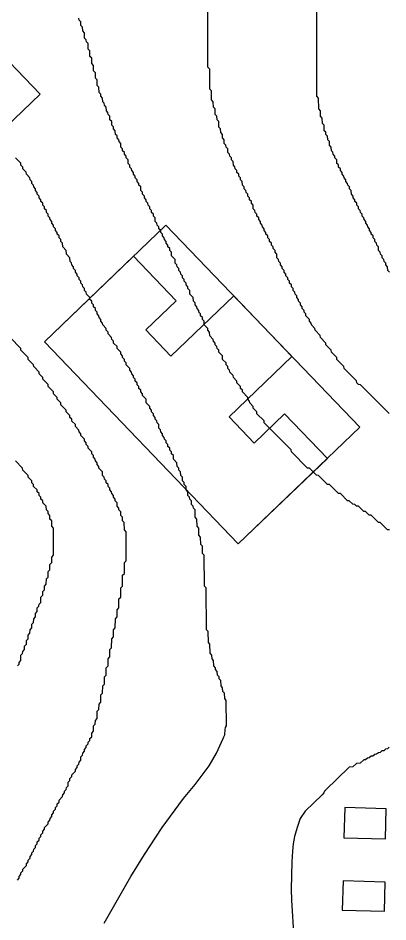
# Model space of a CAD drawing. Header units: millimetres. Extents: x 0 to 1200, y 0 to 1080.
# Drawn here: x 670 to 771.9, y 469.2 to 718.3 of the extents above; entities that cross this region are included whole.
import ezdxf

# ---------------------------------------------------------------- set-up
doc = ezdxf.new("R2010")
doc.units = ezdxf.units.MM
for name, color, linetype in [('BLDG_BOX_CAMPUS', 5, 'Continuous'), ('BLDG_BOX_RASTER', 1, 'Continuous'), ('BLDG_FOOTPRINT_CAMPUS', 8, 'Continuous'), ('BLDG_FOOTPRINT_RASTER', 12, 'Continuous'), ('CONTOUR_57', 30, 'Continuous'), ('CONTOUR_58', 22, 'Continuous'), ('CONTOUR_59', 22, 'Continuous'), ('CONTOUR_60', 14, 'Continuous'), ('CONTOUR_61', 14, 'Continuous'), ('CONTOUR_62', 12, 'Continuous')]:
    doc.layers.add(name, color=color, linetype=linetype)

msp = doc.modelspace()

# ---------------------------------------------------------------- linework, layer by layer
at = {"layer": 'BLDG_BOX_CAMPUS'}
for points in [[(589.14, 720.92, 117.32), (642.58, 665.22, 121.61), (676.06, 697.34, 118.92), (622.63, 753.04, 116.36), (589.14, 720.92, 117.32)], [(677.23, 629.11, 121.43), (730.67, 573.4, 119.51), (764.15, 605.52, 116.68), (710.72, 661.23, 117.85), (677.23, 629.11, 121.43)]]:
    msp.add_polyline3d(points, close=True, dxfattribs=at)
at = {"layer": 'BLDG_BOX_RASTER'}
for points in [[(771.41, 500.41, 120.06), (760, 500.71, 120.02), (759.78, 492.36, 120.04), (771.2, 492.07, 120.08), (771.41, 500.41, 120.06)], [(770.94, 472.14, 120.14), (771.15, 480.21, 120.12), (759.52, 480.51, 120.06), (759.31, 472.44, 120.07), (770.94, 472.14, 120.14)]]:
    msp.add_polyline3d(points, close=True, dxfattribs=at)
at = {"layer": 'BLDG_FOOTPRINT_CAMPUS'}
msp.add_polyline3d([(730.67, 573.4, 119.51), (755.2, 596.94, 117.62), (743.44, 609.2, 117.61), (735.07, 601.17, 118.42), (728.14, 608.39, 118.55), (745.46, 625, 116.77), (729.41, 641.74, 117.2), (712.09, 625.13, 119.02), (705.17, 632.34, 119.25), (713.54, 640.37, 118.34), (701.77, 652.64, 118.75), (677.23, 629.11, 121.43), (730.67, 573.4, 119.51)], close=True, dxfattribs=at)
at = {"layer": 'BLDG_FOOTPRINT_RASTER'}
for points in [[(760, 500.71, 120.02), (759.78, 492.36, 120.04), (771.2, 492.07, 120.08), (771.41, 500.41, 120.06), (760, 500.71, 120.02)], [(759.52, 480.51, 120.06), (759.31, 472.44, 120.07), (770.94, 472.14, 120.14), (771.15, 480.21, 120.12), (759.52, 480.51, 120.06)]]:
    msp.add_polyline3d(points, close=True, dxfattribs=at)
at = {"layer": 'CONTOUR_57'}
msp.add_polyline3d([(772.29, 648.25, 114), (771.82, 648.75, 114), (771.79, 649.75, 114), (771.31, 650.25, 114), (771.29, 650.75, 114), (770.81, 651.25, 114), (770.79, 651.75, 114), (770.31, 652.25, 114), (770.29, 652.75, 114), (769.81, 653.25, 114), (769.75, 653.82, 114), (769.32, 654.25, 114), (769.28, 655.25, 114), (768.81, 655.75, 114), (768.75, 656.31, 114), (768.31, 656.75, 114), (768.28, 657.25, 114), (767.81, 657.75, 114), (767.78, 658.25, 114), (767.31, 658.75, 114), (767.28, 659.25, 114), (766.81, 659.75, 114), (766.78, 660.25, 114), (766.31, 660.75, 114), (766.28, 661.25, 114), (765.81, 661.75, 114), (765.78, 662.25, 114), (765.31, 662.75, 114), (765.28, 663.25, 114), (764.81, 663.75, 114), (764.78, 664.25, 114), (764.3, 664.75, 114), (764.28, 665.25, 114), (763.8, 665.75, 114), (763.78, 666.25, 114), (763.31, 666.75, 114), (763.28, 667.25, 114), (762.81, 667.75, 114), (762.78, 668.25, 114), (762.31, 668.75, 114), (762.29, 669.25, 114), (761.81, 669.75, 114), (761.78, 670.75, 114), (761.3, 671.25, 114), (761.28, 671.75, 114), (760.8, 672.25, 114), (760.78, 672.75, 114), (760.3, 673.25, 114), (760.28, 673.75, 114), (759.8, 674.25, 114), (759.78, 674.75, 114), (759.31, 675.25, 114), (759.28, 675.75, 114), (758.81, 676.25, 114), (758.79, 676.75, 114), (758.31, 677.25, 114), (758.25, 677.81, 114), (757.81, 678.25, 114), (757.78, 679.25, 114), (757.3, 679.75, 114), (757.28, 680.25, 114), (756.81, 680.75, 114), (756.75, 681.31, 114), (756.31, 681.75, 114), (756.28, 682.75, 114), (755.81, 683.25, 114), (755.78, 684.25, 114), (755.31, 684.75, 114), (755.28, 685.75, 114), (754.81, 686.25, 114), (754.75, 686.82, 114), (754.32, 687.25, 114), (754.28, 688.75, 114), (753.82, 689.25, 114), (753.78, 690.75, 114), (753.32, 691.25, 114), (753.28, 692.75, 114), (752.82, 693.25, 114), (752.78, 696.25, 114), (752.32, 696.75, 114), (752.29, 727.25, 114)], dxfattribs=at)
at = {"layer": 'CONTOUR_58'}
msp.add_polyline3d([(772.25, 609.3, 116), (764.29, 617.25, 116), (763.75, 617.31, 116), (763.31, 617.75, 116), (763.25, 618.29, 116), (759.8, 621.75, 116), (759.75, 622.29, 116), (757.8, 624.25, 116), (757.78, 624.75, 116), (756.3, 626.25, 116), (756.28, 626.75, 116), (754.8, 628.25, 116), (754.78, 628.75, 116), (753.3, 630.25, 116), (753.25, 630.79, 116), (751.8, 632.25, 116), (751.78, 632.75, 116), (750.8, 633.75, 116), (750.78, 634.25, 116), (750.3, 634.75, 116), (750.28, 635.25, 116), (749.3, 636.25, 116), (749.28, 636.75, 116), (748.8, 637.25, 116), (748.78, 637.75, 116), (748.3, 638.25, 116), (748.28, 638.75, 116), (747.8, 639.25, 116), (747.78, 639.75, 116), (747.29, 640.25, 116), (747.28, 640.75, 116), (746.79, 641.25, 116), (746.78, 641.75, 116), (746.29, 642.25, 116), (746.28, 642.75, 116), (745.79, 643.25, 116), (745.78, 643.75, 116), (745.29, 644.25, 116), (745.28, 644.75, 116), (744.79, 645.25, 116), (744.78, 645.75, 116), (744.29, 646.25, 116), (744.28, 646.75, 116), (743.79, 647.25, 116), (743.78, 647.75, 116), (743.29, 648.25, 116), (743.28, 648.75, 116), (742.79, 649.25, 116), (742.78, 649.75, 116), (742.29, 650.25, 116), (742.28, 650.75, 116), (741.79, 651.25, 116), (741.78, 651.75, 116), (741.3, 652.25, 116), (741.27, 653.25, 116), (740.79, 653.75, 116), (740.78, 654.25, 116), (740.29, 654.75, 116), (740.28, 655.25, 116), (739.79, 655.75, 116), (739.78, 656.25, 116), (739.29, 656.75, 116), (739.28, 657.25, 116), (738.79, 657.75, 116), (738.78, 658.25, 116), (738.29, 658.75, 116), (738.28, 659.25, 116), (737.79, 659.75, 116), (737.78, 660.25, 116), (737.29, 660.75, 116), (737.28, 661.25, 116), (736.79, 661.75, 116), (736.78, 662.25, 116), (736.29, 662.75, 116), (736.28, 663.25, 116), (735.79, 663.75, 116), (735.78, 664.25, 116), (735.3, 664.75, 116), (735.25, 665.3, 116), (734.8, 665.75, 116), (734.77, 666.75, 116), (734.29, 667.25, 116), (734.28, 667.75, 116), (733.79, 668.25, 116), (733.78, 668.75, 116), (733.29, 669.25, 116), (733.28, 669.75, 116), (732.8, 670.25, 116), (732.78, 670.75, 116), (732.3, 671.25, 116), (732.25, 671.8, 116), (731.8, 672.25, 116), (731.77, 673.25, 116), (731.29, 673.75, 116), (731.28, 674.25, 116), (730.8, 674.75, 116), (730.78, 675.25, 116), (730.3, 675.75, 116), (730.28, 676.25, 116), (729.8, 676.75, 116), (729.75, 677.3, 116), (729.3, 677.75, 116), (729.28, 678.75, 116), (728.8, 679.25, 116), (728.78, 679.75, 116), (728.3, 680.25, 116), (728.25, 680.8, 116), (727.8, 681.25, 116), (727.78, 682.25, 116), (727.3, 682.75, 116), (727.25, 683.31, 116), (726.81, 683.75, 116), (726.78, 684.75, 116), (726.3, 685.25, 116), (726.28, 686.25, 116), (725.81, 686.75, 116), (725.78, 687.75, 116), (725.31, 688.25, 116), (725.28, 689.75, 116), (724.8, 690.25, 116), (724.78, 691.25, 116), (724.31, 691.75, 116), (724.28, 693.25, 116), (723.81, 693.75, 116), (723.78, 695.25, 116), (723.31, 695.75, 116), (723.28, 698.25, 116), (722.81, 698.75, 116), (722.78, 704.25, 116), (722.31, 704.75, 116), (722.29, 705.25, 116), (722.27, 737.25, 116)], dxfattribs=at)
at = {"layer": 'CONTOUR_59'}
msp.add_polyline3d([(772.29, 577.25, 118), (771.75, 577.3, 118), (769.79, 579.25, 118), (769.25, 579.3, 118), (767.25, 581.28, 118), (766.75, 581.29, 118), (765.75, 582.28, 118), (765.25, 582.3, 118), (763.75, 583.78, 118), (763.25, 583.79, 118), (762.75, 584.28, 118), (762.25, 584.3, 118), (761.25, 585.28, 118), (760.75, 585.3, 118), (758.79, 587.25, 118), (758.25, 587.3, 118), (755.79, 589.75, 118), (755.25, 589.8, 118), (752.79, 592.25, 118), (752.25, 592.3, 118), (750.25, 594.28, 118), (749.75, 594.3, 118), (745.3, 598.75, 118), (745.25, 599.29, 118), (737.8, 606.75, 118), (737.75, 607.29, 118), (735.8, 609.25, 118), (735.78, 609.75, 118), (734.8, 610.75, 118), (734.78, 611.25, 118), (733.8, 612.25, 118), (733.78, 612.75, 118), (733.29, 613.25, 118), (733.28, 613.75, 118), (731.8, 615.25, 118), (731.78, 615.75, 118), (731.3, 616.25, 118), (731.28, 616.75, 118), (730.3, 617.75, 118), (730.28, 618.25, 118), (729.3, 619.25, 118), (729.25, 619.79, 118), (728.3, 620.75, 118), (728.28, 621.25, 118), (727.8, 621.75, 118), (727.78, 622.25, 118), (727.29, 622.75, 118), (727.28, 623.25, 118), (726.3, 624.25, 118), (726.27, 625.25, 118), (725.3, 626.25, 118), (725.28, 626.75, 118), (724.8, 627.25, 118), (724.78, 627.75, 118), (724.29, 628.25, 118), (724.28, 628.75, 118), (723.79, 629.25, 118), (723.78, 629.75, 118), (722.8, 630.75, 118), (722.77, 631.75, 118), (722.29, 632.25, 118), (722.25, 632.79, 118), (721.3, 633.75, 118), (721.27, 634.75, 118), (720.79, 635.25, 118), (720.78, 635.75, 118), (720.29, 636.25, 118), (720.28, 636.75, 118), (719.79, 637.25, 118), (719.78, 637.75, 118), (719.29, 638.25, 118), (719.28, 638.75, 118), (718.79, 639.25, 118), (718.75, 639.8, 118), (718.3, 640.25, 118), (718.27, 641.25, 118), (717.3, 642.25, 118), (717.27, 643.25, 118), (716.79, 643.75, 118), (716.78, 644.25, 118), (716.29, 644.75, 118), (716.28, 645.25, 118), (715.79, 645.75, 118), (715.78, 646.25, 118), (715.29, 646.75, 118), (715.28, 647.25, 118), (714.79, 647.75, 118), (714.78, 648.25, 118), (714.29, 648.75, 118), (714.28, 649.25, 118), (713.79, 649.75, 118), (713.75, 650.3, 118), (713.3, 650.75, 118), (713.27, 651.75, 118), (712.3, 652.75, 118), (712.27, 653.75, 118), (711.79, 654.25, 118), (711.78, 654.75, 118), (711.29, 655.25, 118), (711.28, 655.75, 118), (710.79, 656.25, 118), (710.78, 656.75, 118), (710.29, 657.25, 118), (710.28, 657.75, 118), (709.79, 658.25, 118), (709.78, 658.75, 118), (709.29, 659.25, 118), (709.28, 659.75, 118), (708.79, 660.25, 118), (708.78, 660.75, 118), (708.29, 661.25, 118), (708.25, 661.8, 118), (707.8, 662.25, 118), (707.77, 663.25, 118), (707.29, 663.75, 118), (707.28, 664.25, 118), (706.79, 664.75, 118), (706.78, 665.25, 118), (706.29, 665.75, 118), (706.28, 666.25, 118), (705.79, 666.75, 118), (705.78, 667.25, 118), (705.29, 667.75, 118), (705.28, 668.25, 118), (704.79, 668.75, 118), (704.78, 669.25, 118), (704.3, 669.75, 118), (704.25, 670.3, 118), (703.8, 670.75, 118), (703.77, 671.75, 118), (703.29, 672.25, 118), (703.28, 672.75, 118), (702.79, 673.25, 118), (702.78, 673.75, 118), (702.29, 674.25, 118), (702.28, 674.75, 118), (701.79, 675.25, 118), (701.78, 675.75, 118), (701.3, 676.25, 118), (701.28, 676.75, 118), (700.8, 677.25, 118), (700.75, 677.8, 118), (700.3, 678.25, 118), (700.28, 679.25, 118), (699.79, 679.75, 118), (699.78, 680.25, 118), (699.3, 680.75, 118), (699.28, 681.25, 118), (698.8, 681.75, 118), (698.75, 682.3, 118), (698.3, 682.75, 118), (698.28, 683.75, 118), (697.8, 684.25, 118), (697.78, 684.75, 118), (697.3, 685.25, 118), (697.25, 685.8, 118), (696.8, 686.25, 118), (696.78, 687.25, 118), (696.3, 687.75, 118), (696.25, 688.3, 118), (695.8, 688.75, 118), (695.78, 689.75, 118), (695.3, 690.25, 118), (695.28, 691.25, 118), (694.8, 691.75, 118), (694.75, 692.31, 118), (694.31, 692.75, 118), (694.28, 693.75, 118), (693.8, 694.25, 118), (693.75, 694.81, 118), (693.31, 695.25, 118), (693.28, 696.25, 118), (692.8, 696.75, 118), (692.75, 697.31, 118), (692.31, 697.75, 118), (692.28, 699.25, 118), (691.81, 699.75, 118), (691.78, 701.25, 118), (691.31, 701.75, 118), (691.28, 703.25, 118), (690.81, 703.75, 118), (690.78, 705.25, 118), (690.31, 705.75, 118), (690.28, 707.25, 118), (689.8, 707.75, 118), (689.78, 709.25, 118), (689.3, 709.75, 118), (689.28, 711.25, 118), (688.8, 711.75, 118), (688.75, 712.31, 118), (688.31, 712.75, 118), (688.28, 714.25, 118), (687.8, 714.75, 118), (687.78, 715.75, 118), (687.3, 716.25, 118), (687.28, 717.25, 118), (686.8, 717.75, 118), (686.75, 718.3, 118)], dxfattribs=at)
at = {"layer": 'CONTOUR_60'}
for points in [[(693.75, 468.83, 120), (697.75, 475.99, 120), (701.08, 481.75, 120), (704.84, 487.75, 120), (709.73, 495.25, 120), (715.61, 503.25, 120), (718.75, 507.1, 120), (722.67, 512.25, 120), (724.7, 515.75, 120), (726.52, 519.75, 120), (726.64, 520.25, 120), (726.94, 520.75, 120), (727.01, 522.25, 120), (727.1, 522.75, 120), (727.41, 523.25, 120), (727.35, 530.25, 120), (726.95, 530.75, 120), (726.84, 532.25, 120), (726.43, 532.75, 120), (726.35, 533.75, 120), (725.94, 534.25, 120), (725.84, 535.75, 120), (725.41, 536.25, 120), (725.35, 536.75, 120), (725.25, 536.93, 120), (724.93, 537.25, 120), (724.84, 538.25, 120), (724.42, 538.75, 120), (724.36, 539.25, 120), (723.94, 539.75, 120), (723.84, 541.25, 120), (723.42, 541.75, 120), (723.34, 542.75, 120), (722.93, 543.25, 120), (722.83, 545.75, 120), (722.41, 546.25, 120), (722.32, 549.25, 120), (721.9, 549.75, 120), (721.79, 561.25, 120), (721.35, 561.75, 120), (721.28, 570.25, 120), (720.82, 570.75, 120), (720.78, 572.75, 120), (720.32, 573.25, 120), (720.28, 575.25, 120), (719.81, 575.75, 120), (719.78, 577.75, 120), (719.31, 578.25, 120), (719.28, 580.25, 120), (718.8, 580.75, 120), (718.77, 582.75, 120), (718.29, 583.25, 120), (718.25, 583.8, 120), (717.8, 584.25, 120), (717.78, 585.25, 120), (717.3, 585.75, 120), (717.25, 586.3, 120), (716.8, 586.75, 120), (716.78, 587.75, 120), (716.3, 588.25, 120), (716.27, 589.25, 120), (715.79, 589.75, 120), (715.75, 590.3, 120), (715.3, 590.75, 120), (715.27, 591.75, 120), (714.8, 592.25, 120), (714.77, 593.25, 120), (714.29, 593.75, 120), (714.25, 594.29, 120), (713.79, 594.75, 120), (713.77, 595.75, 120), (712.8, 596.75, 120), (712.77, 597.75, 120), (712.29, 598.25, 120), (712.27, 598.75, 120), (711.79, 599.25, 120), (711.78, 599.75, 120), (711.29, 600.25, 120), (711.28, 600.75, 120), (710.79, 601.25, 120), (710.78, 601.75, 120), (710.29, 602.25, 120), (710.28, 602.75, 120), (709.79, 603.25, 120), (709.78, 603.75, 120), (709.29, 604.25, 120), (709.25, 604.79, 120), (708.79, 605.25, 120), (708.77, 606.25, 120), (708.29, 606.75, 120), (708.25, 607.29, 120), (707.79, 607.75, 120), (707.77, 608.25, 120), (707.29, 608.75, 120), (707.27, 609.25, 120), (706.79, 609.75, 120), (706.77, 610.25, 120), (706.29, 610.75, 120), (706.27, 611.25, 120), (705.3, 612.25, 120), (705.27, 613.25, 120), (704.29, 614.25, 120), (704.28, 614.75, 120), (703.79, 615.25, 120), (703.77, 615.75, 120), (703.29, 616.25, 120), (703.27, 616.75, 120), (702.79, 617.25, 120), (702.77, 617.75, 120), (702.29, 618.25, 120), (702.27, 618.75, 120), (701.79, 619.25, 120), (701.77, 619.75, 120), (701.29, 620.25, 120), (701.27, 620.75, 120), (700.79, 621.25, 120), (700.77, 621.75, 120), (699.79, 622.75, 120), (699.78, 623.25, 120), (699.29, 623.75, 120), (699.27, 624.25, 120), (698.79, 624.75, 120), (698.77, 625.25, 120), (698.29, 625.75, 120), (698.27, 626.25, 120), (697.29, 627.25, 120), (697.25, 627.78, 120), (696.29, 628.75, 120), (696.28, 629.25, 120), (695.79, 629.75, 120), (695.77, 630.25, 120), (694.79, 631.25, 120), (694.78, 631.75, 120), (694.29, 632.25, 120), (694.27, 632.75, 120), (693.3, 633.75, 120), (693.28, 634.25, 120), (692.79, 634.75, 120), (692.78, 635.25, 120), (692.29, 635.75, 120), (692.28, 636.25, 120), (691.79, 636.75, 120), (691.78, 637.25, 120), (691.29, 637.75, 120), (691.28, 638.25, 120), (690.79, 638.75, 120), (690.78, 639.25, 120), (690.29, 639.75, 120), (690.28, 640.25, 120), (689.79, 640.75, 120), (689.77, 641.25, 120), (688.8, 642.25, 120), (688.78, 642.75, 120), (688.29, 643.25, 120), (688.28, 643.75, 120), (687.79, 644.25, 120), (687.78, 644.75, 120), (687.29, 645.25, 120), (687.28, 645.75, 120), (686.79, 646.25, 120), (686.78, 646.75, 120), (686.29, 647.25, 120), (686.28, 647.75, 120), (685.79, 648.25, 120), (685.78, 648.75, 120), (685.29, 649.25, 120), (685.28, 649.75, 120), (684.79, 650.25, 120), (684.75, 650.8, 120), (684.3, 651.25, 120), (684.27, 652.25, 120), (683.3, 653.25, 120), (683.27, 654.25, 120), (682.3, 655.25, 120), (682.27, 656.25, 120), (681.79, 656.75, 120), (681.75, 657.29, 120), (681.29, 657.75, 120), (681.28, 658.25, 120), (680.79, 658.75, 120), (680.78, 659.25, 120), (680.29, 659.75, 120), (680.28, 660.25, 120), (679.79, 660.75, 120), (679.78, 661.25, 120), (679.29, 661.75, 120), (679.28, 662.25, 120), (678.79, 662.75, 120), (678.78, 663.25, 120), (678.29, 663.75, 120), (678.28, 664.25, 120), (677.79, 664.75, 120), (677.78, 665.25, 120), (677.29, 665.75, 120), (677.28, 666.25, 120), (676.79, 666.75, 120), (676.78, 667.25, 120), (676.29, 667.75, 120), (676.28, 668.25, 120), (675.79, 668.75, 120), (675.78, 669.25, 120), (675.29, 669.75, 120), (675.28, 670.25, 120), (674.79, 670.75, 120), (674.78, 671.25, 120), (674.29, 671.75, 120), (674.28, 672.25, 120), (673.79, 672.75, 120), (673.77, 673.25, 120), (673.29, 673.75, 120), (673.27, 674.25, 120), (672.29, 675.25, 120), (672.25, 675.79, 120), (671.3, 676.75, 120), (671.28, 677.25, 120), (670.79, 677.75, 120), (670.75, 678.28, 120), (669.3, 679.75, 120)], [(772.25, 517.33, 120), (771.75, 516.88, 120), (771.25, 516.83, 120), (770.75, 516.39, 120), (770.25, 516.34, 120), (769.75, 515.89, 120), (769.25, 515.84, 120), (768.75, 515.4, 120), (768.25, 515.34, 120), (767.75, 514.91, 120), (767.25, 514.85, 120), (766.75, 514.41, 120), (766.25, 514.35, 120), (765.75, 513.92, 120), (765.25, 513.85, 120), (764.25, 512.97, 120), (763.25, 512.85, 120), (762.25, 511.98, 120), (761.25, 511.86, 120), (761.09, 511.75, 120), (754.75, 505.61, 120), (754.45, 505.25, 120), (754.2, 504.75, 120), (753.75, 504.26, 120), (749.11, 499.75, 120), (747.73, 497.75, 120), (746.87, 495.25, 120), (746.11, 492.75, 120), (745.78, 490.75, 120), (745.56, 488.75, 120), (745.38, 485.75, 120), (745.26, 478.25, 120), (745.36, 475.25, 120), (745.99, 464.75, 120)]]:
    msp.add_polyline3d(points, dxfattribs=at)
at = {"layer": 'CONTOUR_61'}
msp.add_polyline3d([(669.79, 480.75, 122), (670.28, 481.25, 122), (670.29, 481.75, 122), (670.78, 482.25, 122), (670.79, 482.75, 122), (671.28, 483.25, 122), (671.3, 483.75, 122), (672.27, 484.75, 122), (672.29, 485.25, 122), (672.77, 485.75, 122), (672.79, 486.25, 122), (673.28, 486.75, 122), (673.29, 487.25, 122), (673.78, 487.75, 122), (673.79, 488.25, 122), (674.28, 488.75, 122), (674.29, 489.25, 122), (674.78, 489.75, 122), (674.79, 490.25, 122), (675.28, 490.75, 122), (675.29, 491.25, 122), (675.78, 491.75, 122), (675.79, 492.25, 122), (676.28, 492.75, 122), (676.29, 493.25, 122), (676.78, 493.75, 122), (676.79, 494.25, 122), (677.28, 494.75, 122), (677.3, 495.25, 122), (678.27, 496.25, 122), (678.29, 496.75, 122), (678.77, 497.25, 122), (678.79, 497.75, 122), (679.28, 498.25, 122), (679.29, 498.75, 122), (679.78, 499.25, 122), (679.79, 499.75, 122), (680.28, 500.25, 122), (680.29, 500.75, 122), (680.78, 501.25, 122), (680.79, 501.75, 122), (681.28, 502.25, 122), (681.3, 502.75, 122), (682.27, 503.75, 122), (682.29, 504.25, 122), (682.77, 504.75, 122), (682.79, 505.25, 122), (683.25, 505.71, 122), (683.29, 506.25, 122), (683.77, 506.75, 122), (683.8, 507.75, 122), (684.25, 508.2, 122), (684.29, 508.75, 122), (684.78, 509.25, 122), (684.8, 509.75, 122), (685.77, 510.75, 122), (685.79, 511.25, 122), (686.27, 511.75, 122), (686.29, 512.25, 122), (686.75, 512.71, 122), (686.79, 513.25, 122), (687.27, 513.75, 122), (687.3, 514.75, 122), (687.75, 515.2, 122), (687.79, 515.75, 122), (688.28, 516.25, 122), (688.29, 516.75, 122), (688.78, 517.25, 122), (688.79, 517.75, 122), (689.27, 518.25, 122), (689.29, 518.75, 122), (689.77, 519.25, 122), (689.79, 519.75, 122), (690.27, 520.25, 122), (690.29, 521.25, 122), (690.77, 521.75, 122), (690.8, 523.25, 122), (691.27, 523.75, 122), (691.29, 524.75, 122), (691.77, 525.25, 122), (691.8, 527.25, 122), (692.27, 527.75, 122), (692.3, 529.25, 122), (692.77, 529.75, 122), (692.8, 531.75, 122), (693.27, 532.25, 122), (693.3, 534.25, 122), (693.77, 534.75, 122), (693.8, 536.75, 122), (694.27, 537.25, 122), (694.3, 539.25, 122), (694.77, 539.75, 122), (694.8, 541.75, 122), (695.27, 542.25, 122), (695.3, 544.25, 122), (695.77, 544.75, 122), (695.8, 547.25, 122), (696.27, 547.75, 122), (696.29, 549.75, 122), (696.77, 550.25, 122), (696.79, 552.75, 122), (697.27, 553.25, 122), (697.29, 555.25, 122), (697.77, 555.75, 122), (697.79, 558.25, 122), (698.27, 558.75, 122), (698.29, 561.25, 122), (698.77, 561.75, 122), (698.79, 564.75, 122), (699.27, 565.25, 122), (699.28, 568.25, 122), (699.77, 568.75, 122), (699.76, 576.75, 122), (699.28, 577.25, 122), (699.26, 579.25, 122), (698.78, 579.75, 122), (698.76, 580.75, 122), (698.28, 581.25, 122), (698.26, 582.25, 122), (697.78, 582.75, 122), (697.75, 583.28, 122), (697.28, 583.75, 122), (697.27, 584.75, 122), (696.78, 585.25, 122), (696.77, 585.75, 122), (696.28, 586.25, 122), (696.27, 586.75, 122), (695.78, 587.25, 122), (695.77, 587.75, 122), (695.28, 588.25, 122), (695.27, 588.75, 122), (694.78, 589.25, 122), (694.77, 589.75, 122), (694.28, 590.25, 122), (694.27, 590.75, 122), (693.78, 591.25, 122), (693.75, 591.78, 122), (693.28, 592.25, 122), (693.27, 593.25, 122), (692.28, 594.25, 122), (692.27, 594.75, 122), (691.78, 595.25, 122), (691.77, 595.75, 122), (691.28, 596.25, 122), (691.27, 596.75, 122), (690.78, 597.25, 122), (690.77, 597.75, 122), (690.28, 598.25, 122), (690.27, 598.75, 122), (689.28, 599.75, 122), (689.27, 600.25, 122), (688.78, 600.75, 122), (688.77, 601.25, 122), (688.28, 601.75, 122), (688.27, 602.25, 122), (687.28, 603.25, 122), (687.27, 603.75, 122), (686.78, 604.25, 122), (686.77, 604.75, 122), (685.78, 605.75, 122), (685.77, 606.25, 122), (684.78, 607.25, 122), (684.77, 607.75, 122), (684.28, 608.25, 122), (684.27, 608.75, 122), (683.28, 609.75, 122), (683.25, 610.28, 122), (681.79, 611.75, 122), (681.77, 612.25, 122), (680.79, 613.25, 122), (680.77, 613.75, 122), (679.78, 614.75, 122), (679.77, 615.25, 122), (678.29, 616.75, 122), (678.25, 617.28, 122), (676.79, 618.75, 122), (676.77, 619.25, 122), (675.79, 620.25, 122), (675.77, 620.75, 122), (674.29, 622.25, 122), (674.27, 622.75, 122), (672.79, 624.25, 122), (672.75, 624.78, 122), (670.79, 626.75, 122), (670.75, 627.28, 122), (667.79, 630.25, 122)], dxfattribs=at)
at = {"layer": 'CONTOUR_62'}
msp.add_polyline3d([(669.79, 539.75, 124), (670.27, 540.25, 124), (670.28, 540.75, 124), (670.77, 541.25, 124), (670.79, 542.75, 124), (671.25, 543.21, 124), (671.29, 543.75, 124), (671.77, 544.25, 124), (671.79, 545.25, 124), (672.27, 545.75, 124), (672.29, 546.75, 124), (672.77, 547.25, 124), (672.79, 548.25, 124), (673.27, 548.75, 124), (673.29, 549.75, 124), (673.77, 550.25, 124), (673.79, 551.25, 124), (674.27, 551.75, 124), (674.29, 552.75, 124), (674.77, 553.25, 124), (674.79, 554.25, 124), (675.27, 554.75, 124), (675.29, 555.75, 124), (675.75, 556.21, 124), (675.78, 556.75, 124), (676.27, 557.25, 124), (676.29, 558.75, 124), (676.77, 559.25, 124), (676.78, 560.25, 124), (677.27, 560.75, 124), (677.28, 561.75, 124), (677.77, 562.25, 124), (677.78, 563.75, 124), (678.27, 564.25, 124), (678.28, 565.75, 124), (678.77, 566.25, 124), (678.78, 567.75, 124), (679.26, 568.25, 124), (679.28, 569.75, 124), (679.76, 570.25, 124), (679.76, 577.75, 124), (679.27, 578.25, 124), (679.26, 579.75, 124), (678.77, 580.25, 124), (678.76, 581.25, 124), (678.27, 581.75, 124), (678.25, 582.28, 124), (677.78, 582.75, 124), (677.76, 583.75, 124), (676.78, 584.75, 124), (676.77, 585.25, 124), (676.28, 585.75, 124), (676.27, 586.25, 124), (675.78, 586.75, 124), (675.77, 587.25, 124), (675.28, 587.75, 124), (675.27, 588.25, 124), (674.28, 589.25, 124), (674.27, 589.75, 124), (673.78, 590.25, 124), (673.77, 590.75, 124), (672.78, 591.75, 124), (672.77, 592.25, 124), (671.28, 593.75, 124), (671.25, 594.27, 124), (669.28, 596.25, 124)], dxfattribs=at)

doc.saveas('drawing.dxf')
